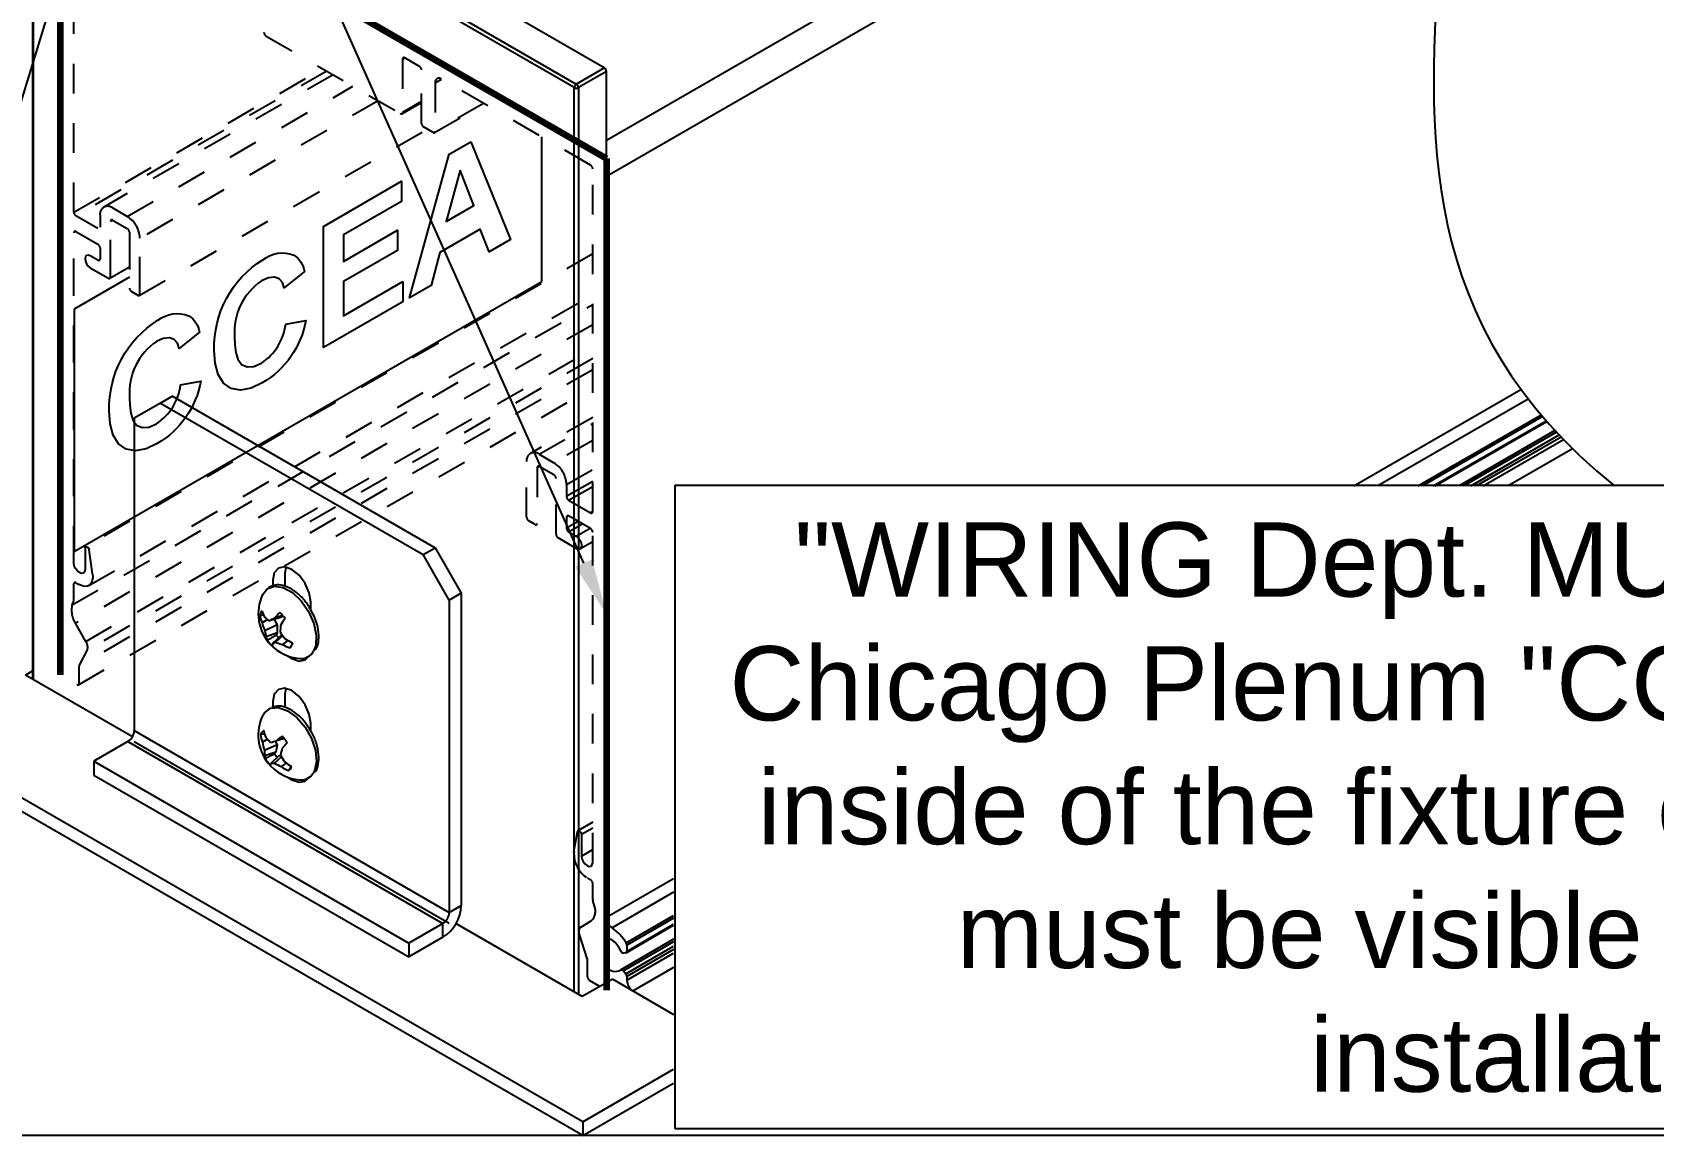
# Model space of a CAD drawing. Extents: x 0 to 13.2, y -7.3 to 0.
# Drawn here: x 2.97 to 8.42, y -7.31 to -3.6 of the extents above; entities that cross this region are included whole.
import ezdxf
from ezdxf import colors
from ezdxf.entities.mleader import LeaderData, LeaderLine
from ezdxf.math import Vec2, Vec3

# ---------------------------------------------------------------- set-up
doc = ezdxf.new("R2010")
doc.units = 0
doc.header["$LTSCALE"] = 0.5
doc.header["$MEASUREMENT"] = 0
doc.linetypes.add('HIDDEN', pattern=[0.375, 0.25, -0.125])
doc.linetypes.add('HIDDEN2', pattern=[0.1875, 0.125, -0.0625])
for name, color, linetype in [('Brackets', 181, 'CONTINUOUS'), ('End Cap', 92, 'CONTINUOUS'), ('FAB DWG', 221, 'CONTINUOUS'), ('Hardware', 242, 'CONTINUOUS'), ('Housing', 150, 'CONTINUOUS')]:
    doc.layers.add(name, color=color, linetype=linetype)
doc.layers.add('Text-Unprinted', color=131, linetype='CONTINUOUS', plot=False)
doc.styles.add('LSAD_Standard', font='arial.ttf')

msp = doc.modelspace()

# ---------------------------------------------------------------- linework, layer by layer
at = {"layer": 'Brackets', "transparency": 16777216}
for p, q in [((3.3974, -4.8439), (3.309, -4.8949)), ((3.4378, -4.8206), (3.3974, -4.8439)), ((3.3974, -4.8439), (4.2813, -5.3541)), ((3.4378, -4.8206), (4.3216, -5.3308)), ((3.309, -4.8949), (3.309, -5.9465)), ((4.2813, -5.3541), (4.3216, -5.3308)), ((4.3216, -5.3308), (4.41, -5.4839)), ((3.8193, -5.396), (3.8161, -5.4173)), ((4.3697, -5.5072), (4.2813, -5.3541)), ((3.7757, -5.4406), (3.7757, -5.4596)), ((3.8161, -5.4173), (3.8161, -5.4607)), ((4.41, -5.4839), (4.3697, -5.5072)), ((4.3697, -5.5072), (4.3697, -6.5588)), ((4.41, -5.4839), (4.41, -6.5355)), ((3.903, -5.5403), (3.903, -5.5141)), ((4.8188, -7.2636), (2.2114, -5.7584)), ((2.9426, -5.7595), (2.9662, -5.7454)), ((3.3028, -5.9675), (2.9426, -5.7595)), ((4.8188, -7.3102), (2.2114, -5.805)), ((3.8193, -5.8043), (3.8161, -5.8256)), ((3.8161, -5.8256), (3.8161, -5.8693)), ((3.7757, -5.8489), (3.7757, -5.8672)), ((3.309, -5.9465), (4.3697, -6.5588)), ((3.903, -5.9477), (3.903, -5.9224)), ((3.2878, -5.9833), (3.1726, -6.0498)), ((3.2878, -5.9833), (4.3484, -6.5956)), ((4.3697, -6.5964), (3.309, -5.9841)), ((3.1726, -6.0498), (4.2333, -6.6621)), ((3.1726, -6.0498), (3.1726, -6.0964)), ((3.1726, -6.0964), (4.2333, -6.7087)), ((4.3697, -6.5588), (4.41, -6.5355)), ((4.3484, -6.5956), (4.2333, -6.6621)), ((4.3484, -6.6422), (4.3484, -6.5956)), ((4.8168, -6.8415), (4.392, -6.5962)), ((4.3484, -6.6422), (4.2333, -6.7087)), ((4.2333, -6.6621), (4.2333, -6.7087)), ((4.9201, -6.7839), (4.8168, -6.8415)), ((4.9201, -6.7839), (5.125, -6.9022)), ((4.8188, -7.2636), (5.125, -7.0868)), ((4.8188, -7.3102), (5.125, -7.1335)), ((4.8188, -7.2636), (4.8188, -7.3102)), ((4.8188, -7.2636), (4.8188, -7.3102))]:
    msp.add_line(p, q, dxfattribs=at)
at = {"layer": 'Brackets', "transparency": 16777216, "flags": 128}
for points in [[(3.903, -5.5141), (3.8981, -5.4832), (3.8843, -5.4514), (3.8637, -5.4235), (3.8393, -5.4039), (3.815, -5.3954), (3.7943, -5.3994), (3.7805, -5.4153), (3.7757, -5.4406)], [(3.8277, -5.696), (3.8393, -5.7039), (3.8637, -5.7124), (3.8843, -5.7084), (3.8955, -5.6975)], [(3.903, -5.9224), (3.8981, -5.8914), (3.8843, -5.8596), (3.8637, -5.8318), (3.8393, -5.8121), (3.815, -5.8037), (3.7943, -5.8077), (3.7805, -5.8235), (3.7757, -5.8489)], [(3.8277, -6.1043), (3.8393, -6.1122), (3.8637, -6.1207), (3.8843, -6.1167), (3.8955, -6.1057)]]:
    msp.add_lwpolyline(points, dxfattribs=at)
at = {"layer": 'Brackets', "transparency": 16777216}
for centre, radius in [((3.2629, -5.9444), 0.0461), ((4.2763, -6.5294), 0.1339), ((4.3236, -6.5567), 0.0461)]:
    msp.add_arc(centre, radius, 302.6055, 357.3945, dxfattribs=at)
at = {"layer": 'End Cap', "transparency": 16777216}
for p, q in [((4.8913, -3.7153), (3.067, -2.6621)), ((2.9662, -2.7264), (2.9662, -5.7732)), ((2.9761, -2.7183), (4.7972, -3.7696)), ((4.7903, -3.7818), (2.9692, -2.7304)), ((2.9692, -2.7304), (2.9692, -5.7749)), ((4.7972, -3.7696), (4.8913, -3.7153)), ((4.8984, -3.7275), (4.8043, -3.7818)), ((4.8984, -6.796), (4.8984, -3.7275)), ((4.7903, -6.8262), (4.7903, -3.7818)), ((4.8043, -3.7818), (4.8043, -6.8342))]:
    msp.add_line(p, q, dxfattribs=at)
for centre, radius, start, end in [((4.8057, -3.7825), 0.0154, 123.2297, 177.3477), ((4.7973, -3.7681), 0.0154, 242.6565, 296.7662), ((4.7885, -3.7828), 0.0159, 3.5222, 56.4778)]:
    msp.add_arc(centre, radius, start, end, dxfattribs=at)
msp.add_ellipse((4.8913, -3.7234), major_axis=(-0.005, 0.00866), ratio=0.577557, start_param=3.927224, end_param=5.497716, dxfattribs=at)
at = {"layer": 'FAB DWG', "color": 1, "lineweight": 90, "transparency": 16777216}
for p, q in [((3.0599, -2.959), (3.0599, -5.7591)), ((3.0599, -2.959), (4.8984, -4.0204)), ((4.8984, -4.0204), (4.8984, -6.8204))]:
    msp.add_line(p, q, dxfattribs=at)
at = {"layer": 'Hardware', "transparency": 16777216}
for p, q in [((4.6808, -4.4348), (4.6808, -3.9478)), ((3.2928, -4.4196), (3.1062, -4.5273)), ((3.1062, -5.3438), (4.6808, -4.4348)), ((3.1062, -4.5273), (3.1062, -5.3438)), ((3.7452, -5.5576), (3.7318, -5.5603)), ((3.802, -5.5657), (3.7638, -5.5774)), ((3.8091, -5.5592), (3.7818, -5.5681)), ((3.8105, -5.5608), (3.802, -5.5657)), ((3.7573, -5.5727), (3.7393, -5.5841)), ((3.7907, -5.5905), (3.7489, -5.6104)), ((3.7907, -5.6173), (3.7533, -5.6312)), ((3.7802, -5.5724), (3.7907, -5.5905)), ((3.7907, -5.6173), (3.7873, -5.6248)), ((3.7907, -5.5905), (3.7907, -5.6173)), ((3.8015, -5.6287), (3.7744, -5.6535)), ((3.8086, -5.6275), (3.7849, -5.6485)), ((3.8015, -5.6287), (3.807, -5.6255)), ((3.8265, -5.6434), (3.8082, -5.6568)), ((3.741, -5.8971), (3.7474, -5.8866)), ((3.7485, -5.9582), (3.7344, -5.9602)), ((3.7573, -5.976), (3.7404, -5.9859)), ((3.7897, -5.9946), (3.7475, -6.0131)), ((3.784, -5.9822), (3.7897, -5.9946)), ((3.7897, -5.9946), (3.786, -6.0189)), ((3.8138, -5.9729), (3.7879, -5.9812)), ((3.786, -6.0189), (3.7488, -6.0319)), ((3.7959, -6.0317), (3.7683, -6.057)), ((3.8047, -6.0354), (3.7807, -6.0559)), ((3.786, -6.0189), (3.7814, -6.0249)), ((3.7959, -6.0317), (3.8017, -6.0302)), ((3.8208, -6.056), (3.8039, -6.0678))]:
    msp.add_line(p, q, dxfattribs=at)
for points in [[(4.442, -3.9637), (4.5758, -4.2935), (4.5037, -4.3351), (4.4739, -4.2581), (4.3382, -4.3364), (4.3084, -4.4478), (4.2359, -4.4897), (4.3691, -4.0057)], [(4.4059, -4.0594), (4.3595, -4.2327), (4.4523, -4.1791)], [(4.2132, -4.4347), (4.2132, -4.5028), (3.9458, -4.6572), (3.9458, -4.2489), (4.2087, -4.0971), (4.2087, -4.1652), (4.0138, -4.2777), (4.0138, -4.3667), (4.1951, -4.262), (4.1951, -4.3301), (4.0138, -4.4347), (4.0138, -4.5499)]]:
    msp.add_lwpolyline(points, close=True, dxfattribs=at)
at = {"layer": 'Hardware', "transparency": 16777216, "flags": 128}
for points in [[(3.6466, -4.6207), (3.6476, -4.6481), (3.6509, -4.6738), (3.6579, -4.6965), (3.67, -4.7136), (3.6889, -4.722), (3.712, -4.7204), (3.7371, -4.7096, 0.218563), (3.8189, -4.5786), (3.8869, -4.5656, -0.21946), (3.7399, -4.776), (3.7025, -4.7933), (3.6669, -4.8001), (3.6355, -4.7944), (3.61, -4.7772), (3.5915, -4.7478), (3.5816, -4.7096), (3.5786, -4.6659, -0.269109), (3.7423, -4.3611, -0.264186), (3.8466, -4.3456, -0.208222), (3.8823, -4.4007), (3.8143, -4.4556), (3.8078, -4.4381), (3.7967, -4.4259), (3.7816, -4.4201), (3.7605, -4.4218), (3.7376, -4.4319, 0.265668)], [(3.2931, -4.8248), (3.294, -4.8522), (3.2974, -4.8779), (3.3043, -4.9006), (3.3165, -4.9177), (3.3354, -4.9261), (3.3585, -4.9246), (3.3836, -4.9137, 0.218563), (3.4653, -4.7827), (3.5333, -4.7697, -0.21946), (3.3863, -4.9801), (3.3489, -4.9974), (3.3133, -5.0042), (3.2819, -4.9985), (3.2565, -4.9813), (3.238, -4.9519), (3.228, -4.9137), (3.2251, -4.87, -0.269109), (3.3888, -4.5652, -0.264186), (3.493, -4.5497, -0.208222), (3.5288, -4.6048), (3.4608, -4.6597), (3.4542, -4.6422), (3.4431, -4.63), (3.4281, -4.6242), (3.4069, -4.6259), (3.384, -4.636, 0.265668)]]:
    msp.add_lwpolyline(points, format="xyb", close=True, dxfattribs=at)
for points in [[(3.7405, -5.4898), (3.757, -5.4688), (3.7582, -5.468)], [(3.7582, -5.468), (3.7812, -5.4601), (3.8104, -5.4647), (3.8416, -5.4819), (3.8712, -5.51), (3.8962, -5.5459), (3.9137, -5.5857), (3.922, -5.6251), (3.92, -5.6599), (3.9128, -5.6792)], [(3.7474, -5.8866), (3.7679, -5.8713), (3.7684, -5.8711)], [(3.7684, -5.8711), (3.7948, -5.8689), (3.8254, -5.8797), (3.8562, -5.9025), (3.884, -5.9348), (3.9057, -5.9731), (3.9189, -6.0133), (3.9223, -6.051), (3.9155, -6.0821), (3.9111, -6.0903)]]:
    msp.add_lwpolyline(points, dxfattribs=at)
at = {"layer": 'Hardware', "transparency": 16777216}
for centre, radius, start, end in [((3.8775, -5.5534), 0.151, 154.7008, 223.436), ((3.7703, -5.5676), 0.0391, 142.0305, 169.2272), ((3.852, -5.5357), 0.1226, 191.5521, 203.2418), ((3.8589, -5.5074), 0.1248, 196.8066, 207.3625), ((3.8306, -5.4782), 0.1196, 226.3512, 236.0519), ((3.9836, -5.7333), 0.2608, 135.1505, 140.6969), ((3.7233, -5.6392), 0.1173, 36.9187, 49.9532), ((3.8985, -5.5411), 0.1649, 195.1087, 204.8565), ((3.8452, -5.6008), 0.0968, 185.6896, 198.2685), ((4.0315, -6.0733), 0.5635, 116.3, 118.3627), ((4.0324, -5.6315), 0.2331, 169.8562, 176.0691), ((3.9723, -5.4993), 0.2079, 213.9639, 221.6453), ((4.2733, -5.8809), 0.5529, 145.6188, 148.3003), ((3.7827, -5.6297), 0.0295, 182.8763, 206.6551), ((3.8502, -5.5725), 0.1173, 216.9187, 229.9532), ((3.8775, -5.5534), 0.151, 223.436, 265.2938), ((3.7959, -5.6572), 0.0218, 170.2962, 193.5619), ((3.7346, -5.5559), 0.1054, 292.1836, 298.5154), ((3.848, -5.5093), 0.1529, 245.6249, 254.8989), ((3.8625, -5.5645), 0.0964, 218.7517, 226.1324), ((3.8918, -5.5014), 0.1765, 241.7225, 250.8889), ((3.944, -5.4409), 0.2341, 237.1312, 244.0674), ((3.8032, -5.6441), 0.0391, 322.0305, 349.2272), ((3.8707, -5.6563), 0.0479, 263.3889, 331.4719), ((3.8775, -5.9617), 0.151, 154.7008, 217.8048), ((3.7634, -5.9718), 0.0312, 126.5293, 158.1804), ((3.8908, -5.9133), 0.1498, 192.8705, 202.4025), ((3.8724, -5.9419), 0.1392, 187.5384, 198.4464), ((3.9058, -5.9569), 0.1679, 189.9405, 199.5342), ((3.8603, -5.8818), 0.1396, 219.3862, 228.6226), ((3.2122, -3.8895), 2.1694, 284.8451, 285.3909), ((4.0194, -6.2492), 0.3542, 126.7977, 130.8159), ((3.7139, -6.0555), 0.1296, 31.7063, 43.9033), ((4.7479, -6.8242), 1.2465, 137.8261, 138.9873), ((3.8268, -6.0171), 0.0794, 177.1434, 190.7702), ((3.7654, -6.0356), 0.017, 167.4841, 198.087), ((3.8595, -5.9728), 0.1296, 211.7063, 223.9033), ((3.8775, -5.9617), 0.151, 217.8048, 265.2938), ((3.7824, -6.0656), 0.0165, 148.6356, 169.6261), ((3.7696, -5.9992), 0.0578, 268.6673, 281.0802), ((3.8641, -5.9217), 0.158, 238.1528, 247.586), ((3.8693, -5.967), 0.1053, 213.3961, 221.4893), ((4.0456, -6.0825), 0.2501, 162.2508, 167.7354), ((3.9722, -5.9358), 0.1949, 208.6781, 216.6594), ((3.9483, -5.8835), 0.2145, 231.8614, 239.3611), ((3.899, -5.926), 0.1707, 236.1224, 245.6411), ((3.81, -6.0565), 0.0312, 306.5293, 338.1804), ((3.8706, -6.0645), 0.0481, 263.536, 327.4427)]:
    msp.add_arc(centre, radius, start, end, dxfattribs=at)
for points, knots in [([(3.902, -5.5386), (3.8997, -5.5341), (3.891, -5.5174), (3.8695, -5.4931), (3.8404, -5.4692), (3.8107, -5.4566), (3.7826, -5.454), (3.7681, -5.4619), (3.761, -5.4657)], [0, 0, 0, 0, 0.071549, 0.264384, 0.458195, 0.653919, 0.830759, 1, 1, 1, 1]), ([(3.9187, -5.6746), (3.921, -5.6713), (3.9282, -5.6604), (3.9314, -5.6342), (3.928, -5.599), (3.9177, -5.5652), (3.9064, -5.546), (3.902, -5.5386)], [0, 0, 0, 0, 0.106182, 0.344235, 0.592442, 0.842877, 1, 1, 1, 1]), ([(3.7873, -5.6248), (3.782, -5.6279), (3.7717, -5.634), (3.7614, -5.64), (3.7564, -5.6429)], [0, 0, 0, 0, 0.514247, 1, 1, 1, 1]), ([(3.8431, -5.6522), (3.8425, -5.6532), (3.8395, -5.6585), (3.8365, -5.6638), (3.834, -5.6682)], [0, 0, 0, 0, 0.179163, 1, 1, 1, 1]), ([(3.9034, -5.9483), (3.8971, -5.9381), (3.8837, -5.9162), (3.8567, -5.8895), (3.8266, -5.8703), (3.7973, -5.8618), (3.7803, -5.8658), (3.7726, -5.8676)], [0, 0, 0, 0, 0.182502, 0.393571, 0.606181, 0.821057, 1, 1, 1, 1]), ([(3.9178, -6.0867), (3.918, -6.0864), (3.9243, -6.0801), (3.9292, -6.0597), (3.9314, -6.0274), (3.9231, -5.9903), (3.913, -5.9626), (3.9044, -5.9498), (3.9034, -5.9483)], [0, 0, 0, 0, 0.009488, 0.23795, 0.476657, 0.722031, 0.967457, 1, 1, 1, 1]), ([(3.7814, -6.0249), (3.7759, -6.0277), (3.7652, -6.033), (3.7545, -6.0383), (3.7493, -6.0409)], [0, 0, 0, 0, 0.514247, 1, 1, 1, 1]), ([(3.8374, -6.067), (3.8372, -6.0674), (3.8342, -6.0722), (3.8313, -6.0771), (3.8286, -6.0815)], [0, 0, 0, 0, 0.083608, 1, 1, 1, 1])]:
    msp.add_open_spline(points, degree=3, knots=knots, dxfattribs=at)
at = {"layer": 'Housing', "transparency": 16777216}
for p, q in [((4.8984, -3.9591), (7.6771, -2.3549)), ((7.698, -2.4654), (4.8984, -4.0815)), ((7.4144, -5.1227), (7.9775, -4.7976)), ((7.4227, -5.1179), (7.9775, -4.7976)), ((8.0021, -4.8303), (7.4956, -5.1227)), ((8.0021, -4.8303), (7.5038, -5.1179)), ((7.6305, -5.1227), (8.0451, -4.8834)), ((7.6388, -5.1179), (8.0451, -4.8834)), ((8.0501, -4.8893), (7.6458, -5.1227)), ((8.0501, -4.8893), (7.654, -5.1179)), ((7.6822, -5.1227), (8.0622, -4.9033)), ((7.688, -5.1227), (8.0642, -4.9055)), ((7.6905, -5.1179), (8.0622, -4.9033)), ((7.6963, -5.1179), (8.0642, -4.9055)), ((8.0921, -4.9366), (7.7697, -5.1227)), ((8.0921, -4.9366), (7.778, -5.1179)), ((8.0973, -4.9421), (7.7845, -5.1227)), ((8.0973, -4.9421), (7.7928, -5.1179)), ((7.809, -5.1227), (8.1059, -4.9513)), ((7.8173, -5.1179), (8.1059, -4.9513)), ((8.1127, -4.9585), (7.8283, -5.1227)), ((8.1127, -4.9585), (7.8366, -5.1179)), ((7.8498, -5.1227), (8.1204, -4.9665)), ((7.8581, -5.1179), (8.1204, -4.9665)), ((8.1514, -4.9976), (7.9347, -5.1227)), ((8.1514, -4.9976), (7.9429, -5.1179)), ((4.8984, -6.5751), (5.125, -6.4443)), ((5.125, -6.4912), (4.9178, -6.6108)), ((4.965, -6.6615), (5.125, -6.5691)), ((4.9653, -6.6945), (5.125, -6.6023)), ((5.125, -6.5779), (4.9673, -6.6689)), ((4.9673, -6.6899), (5.125, -6.5989)), ((5.125, -6.6494), (4.9475, -6.7519)), ((5.125, -6.658), (4.956, -6.7555)), ((4.9638, -6.695), (4.956, -6.6957)), ((4.9638, -6.7652), (5.125, -6.6721)), ((4.9673, -6.6689), (4.9673, -6.6899)), ((5.125, -6.6832), (4.9673, -6.7743)), ((4.9673, -6.7867), (5.125, -6.6956)), ((4.956, -6.7555), (4.9638, -6.7652)), ((5.125, -6.7446), (4.9885, -6.8234)), ((4.9673, -6.7743), (4.9673, -6.7867))]:
    msp.add_line(p, q, dxfattribs=at)
at = {"layer": 'Housing', "linetype": 'HIDDEN2', "transparency": 16777216}
for p, q in [((3.1059, -4.2011), (3.1059, -3.0468)), ((3.7529, -3.6081), (4.2054, -3.8693)), ((4.2125, -3.6856), (4.2196, -3.6815)), ((4.2125, -3.6856), (4.2125, -3.8652)), ((4.269, -3.7101), (4.2196, -3.6815)), ((3.1059, -4.2011), (3.943, -3.7178)), ((3.9571, -3.726), (3.1129, -4.2133)), ((3.9784, -3.7382), (3.2062, -4.184)), ((4.2761, -3.902), (4.2761, -3.7223)), ((4.3221, -3.7652), (4.3433, -3.7529)), ((4.3221, -3.7652), (4.3221, -3.9285)), ((4.8453, -4.0428), (4.3433, -3.7529)), ((3.2857, -4.2155), (4.0454, -3.777)), ((4.1303, -3.8259), (3.3282, -4.289)), ((4.2104, -3.8698), (4.2761, -3.8319)), ((4.2761, -3.8285), (4.2125, -3.8652)), ((4.32, -3.9331), (4.4877, -3.8363)), ((4.4847, -3.8346), (4.3221, -3.9285)), ((3.3261, -4.4814), (4.2959, -3.9215)), ((4.315, -3.9326), (4.2832, -3.9142)), ((4.8524, -5.2094), (4.8524, -4.055)), ((4.8524, -4.3418), (3.1455, -5.3272)), ((3.2928, -4.3862), (3.227, -4.4241)), ((3.1003, -5.5234), (4.8524, -4.512)), ((3.156, -5.4582), (4.8524, -4.4789)), ((4.8524, -4.58), (3.111, -5.5853)), ((3.1463, -5.6464), (4.8524, -4.6615)), ((4.8524, -4.7315), (3.1235, -5.7296)), ((4.8524, -4.694), (3.1505, -5.6765)), ((3.1215, -5.7922), (4.8524, -4.793)), ((4.8524, -4.892), (4.6425, -5.0131)), ((4.6725, -5.0161), (4.8524, -4.9123)), ((4.6725, -5.0161), (4.722, -5.0447)), ((4.8524, -4.9694), (4.722, -5.0447)), ((4.6301, -5.2284), (4.6301, -5.0406)), ((4.6655, -5.061), (4.6725, -5.0569)), ((4.6655, -5.061), (4.6655, -5.2488)), ((4.722, -5.0855), (4.6725, -5.0569)), ((4.7645, -5.1182), (4.8524, -5.0674)), ((4.7291, -5.2856), (4.7291, -5.0978)), ((4.8524, -5.1078), (4.7645, -5.1586)), ((4.7645, -5.1182), (4.7645, -5.1586)), ((4.7715, -5.1708), (4.8524, -5.1242)), ((4.7715, -5.1708), (4.8453, -5.2134)), ((4.7645, -5.228), (4.7715, -5.2239)), ((4.7645, -5.228), (4.7645, -5.2652)), ((4.8453, -5.2665), (4.7715, -5.2239)), ((4.8524, -5.2094), (4.8453, -5.2134)), ((4.6584, -5.2529), (4.6372, -5.2407)), ((4.8037, -5.2425), (4.7645, -5.2652)), ((4.7715, -5.2774), (4.8179, -5.2507)), ((4.7715, -5.2774), (4.7972, -5.2922)), ((4.7972, -5.2922), (4.8435, -5.2655)), ((4.8524, -6.3906), (4.8524, -5.2788)), ((4.7972, -5.333), (4.7362, -5.2978)), ((4.8097, -5.3343), (4.8524, -5.3096)), ((3.1059, -5.5076), (3.1059, -5.453)), ((3.1129, -5.4489), (3.1235, -5.455)), ((3.1003, -5.5234), (3.1054, -5.5101)), ((3.1463, -5.6464), (3.111, -5.5853)), ((3.1235, -5.7876), (3.1235, -5.7296)), ((3.1242, -5.7265), (3.1505, -5.6765)), ((4.8524, -6.2553), (4.8028, -6.2839)), ((4.8524, -6.275), (4.8148, -6.2967)), ((4.7895, -6.3545), (4.8008, -6.2872)), ((4.8148, -6.2967), (4.8148, -6.3689)), ((4.8148, -6.3689), (4.8524, -6.3472)), ((4.8453, -6.449), (4.8348, -6.4429)), ((4.8524, -6.5159), (4.8524, -6.4613)), ((4.858, -6.5381), (4.8528, -6.5189)), ((4.812, -6.608), (4.8473, -6.5876)), ((4.8341, -6.7136), (4.8077, -6.6332)), ((4.8347, -6.7755), (4.8347, -6.7174)), ((4.8768, -6.8079), (4.8418, -6.7877))]:
    msp.add_line(p, q, dxfattribs=at)
at = {"layer": 'Housing', "linetype": 'HIDDEN', "transparency": 16777216}
for p, q in [((3.2857, -4.2155), (3.2362, -4.1869)), ((3.1867, -4.256), (3.1129, -4.2133)), ((3.1938, -4.2114), (3.1938, -4.2519)), ((3.2292, -4.2319), (3.2362, -4.2278)), ((3.2292, -4.4197), (3.2292, -4.2319)), ((3.2362, -4.2278), (3.2857, -4.2564)), ((3.1059, -5.3823), (3.1059, -4.2705)), ((3.1129, -4.2664), (3.1867, -4.309)), ((3.2928, -4.2686), (3.2928, -4.4564)), ((3.3282, -4.4768), (3.3282, -4.289)), ((3.1867, -4.3625), (3.1611, -4.3477)), ((3.1938, -4.3213), (3.1938, -4.3584)), ((3.1611, -4.3885), (3.2221, -4.4237)), ((3.2999, -4.4687), (3.3211, -4.4809)), ((3.1434, -5.3318), (3.1434, -5.404)), ((3.1687, -5.4188), (3.1575, -5.3385))]:
    msp.add_line(p, q, dxfattribs=at)
at = {"layer": 'Housing', "linetype": 'HIDDEN', "transparency": 16777216, "flags": 128}
for points in [[(3.1611, -4.3477), (3.1543, -4.3454), (3.1486, -4.3465), (3.1448, -4.3509), (3.1434, -4.3579), (3.1448, -4.3665), (3.1486, -4.3753), (3.1543, -4.3831), (3.1611, -4.3885)], [(3.1434, -5.3318), (3.1439, -5.3291), (3.1453, -5.3273), (3.1474, -5.3267), (3.1499, -5.3274), (3.1525, -5.3292), (3.1548, -5.3319), (3.1565, -5.3351), (3.1575, -5.3385)], [(3.1434, -5.404), (3.142, -5.4115), (3.1379, -5.4162), (3.1318, -5.4173), (3.1246, -5.4148), (3.1175, -5.409), (3.1114, -5.4008), (3.1073, -5.3914), (3.1059, -5.3823)]]:
    msp.add_lwpolyline(points, dxfattribs=at)
at = {"layer": 'Housing', "linetype": 'HIDDEN2', "transparency": 16777216, "flags": 128}
for points in [[(4.7972, -5.2922), (4.8039, -5.2977), (4.8097, -5.3054), (4.8135, -5.3142), (4.8148, -5.3228), (4.8135, -5.3298), (4.8097, -5.3343), (4.8039, -5.3354), (4.7972, -5.333)], [(3.1687, -5.4188), (3.1694, -5.4307), (3.1679, -5.4413), (3.1642, -5.45), (3.1587, -5.4564), (3.1515, -5.4602), (3.1429, -5.4612), (3.1334, -5.4595), (3.1235, -5.455)], [(4.8148, -6.2967), (4.8144, -6.2934), (4.813, -6.2901), (4.8109, -6.2871), (4.8084, -6.2848), (4.8058, -6.2836), (4.8035, -6.2836), (4.8017, -6.2849), (4.8008, -6.2872)], [(4.8148, -6.3689), (4.8163, -6.378), (4.8203, -6.3874), (4.8264, -6.3956), (4.8336, -6.4014), (4.8408, -6.4039), (4.8469, -6.4027), (4.851, -6.398), (4.8524, -6.3906)]]:
    msp.add_lwpolyline(points, dxfattribs=at)
at = {"layer": 'Housing', "transparency": 16777216, "flags": 128}
msp.add_lwpolyline([(4.956, -6.7555), (4.9549, -6.7543), (4.9537, -6.7532), (4.9524, -6.7523), (4.9511, -6.7518), (4.9499, -6.7515), (4.9488, -6.7515), (4.9478, -6.7518), (4.9469, -6.7523)], dxfattribs=at)
at = {"layer": 'Housing', "linetype": 'HIDDEN2', "transparency": 16777216}
for centre, radius, start, end in [((3.7611, -3.5951), 0.0154, 182.6055, 237.3945), ((4.2168, -3.6849), 0.00437, 50.7967, 189.214), ((4.2608, -3.723), 0.0154, 2.6055, 57.3945), ((4.335, -3.7631), 0.0131, 50.7967, 189.214), ((4.2082, -3.8659), 0.00437, 230.7967, 9.214), ((4.2915, -3.9013), 0.0154, 182.6055, 237.3945), ((4.3178, -3.9292), 0.00437, 230.7967, 9.214), ((4.8371, -4.0557), 0.0154, 2.6055, 57.3945), ((4.656, -5.0364), 0.0262, 50.7967, 189.214), ((4.6698, -5.0603), 0.00437, 50.7967, 189.214), ((4.6724, -5.1224), 0.0922, 2.6055, 57.3945), ((4.7138, -5.0985), 0.0154, 2.6055, 57.3945), ((4.7798, -5.1579), 0.0154, 182.6055, 237.3945), ((4.6455, -5.2277), 0.0154, 182.6055, 237.3945), ((4.7688, -5.2273), 0.00437, 50.7967, 189.214), ((4.8481, -5.2101), 0.00437, 230.7967, 9.214), ((4.6612, -5.2495), 0.00437, 230.7967, 9.214), ((4.7445, -5.2849), 0.0154, 182.6055, 237.3945), ((4.7798, -5.2645), 0.0154, 182.6055, 237.3945), ((4.8371, -5.2795), 0.0154, 2.6055, 57.3945), ((3.1102, -5.4523), 0.00437, 50.7967, 189.214), ((3.1102, -5.4523), 0.00437, 50.7967, 189.214), ((3.0988, -5.5077), 0.00711, 340.0302, 0.9571), ((3.1754, -5.5423), 0.0774, 165.8864, 213.7246), ((3.1186, -5.6657), 0.0338, 341.2244, 34.7514), ((3.1301, -5.7294), 0.0066, 154.0641, 181.5682), ((3.1192, -5.7883), 0.00437, 230.7967, 9.214), ((4.8858, -6.361), 0.0965, 176.1145, 238.1019), ((4.8371, -6.462), 0.0154, 2.6055, 57.3945), ((4.8187, -6.5555), 0.043, 311.7023, 23.9301), ((4.8643, -6.5157), 0.0119, 180.5722, 195.4036), ((4.8265, -6.6234), 0.0211, 133.2543, 207.733), ((4.8223, -6.7176), 0.0125, 0.8303, 18.7806), ((4.8501, -6.7748), 0.0154, 182.6055, 237.3945)]:
    msp.add_arc(centre, radius, start, end, dxfattribs=at)
at = {"layer": 'Housing', "linetype": 'HIDDEN', "transparency": 16777216}
for centre, radius, start, end in [((3.1212, -4.2004), 0.0154, 182.6055, 237.3945), ((3.2197, -4.2073), 0.0262, 50.7967, 189.214), ((3.2335, -4.2312), 0.00437, 50.7967, 189.214), ((3.236, -4.2932), 0.0922, 2.6055, 57.3945), ((3.2774, -4.2693), 0.0154, 2.6055, 57.3945), ((3.1102, -4.2698), 0.00437, 50.7967, 189.214), ((3.1785, -4.322), 0.0154, 2.6055, 57.3945), ((3.1895, -4.3591), 0.00437, 230.7967, 9.214), ((3.2248, -4.4204), 0.00437, 230.7967, 9.214), ((3.3082, -4.4557), 0.0154, 182.6055, 237.3945), ((3.3238, -4.4775), 0.00437, 230.7967, 9.214)]:
    msp.add_arc(centre, radius, start, end, dxfattribs=at)
at = {"layer": 'Housing', "transparency": 16777216}
for centre, radius, start, end in [((4.9449, -6.5729), 0.0466, 182.794, 234.4535), ((4.8705, -6.7201), 0.0828, 22.5883, 70.2903), ((4.8211, -6.7479), 0.1678, 31.0139, 54.8214), ((4.9575, -6.6845), 0.0113, 199.8331, 262.5548), ((4.963, -6.6906), 0.0044, 280.5468, 9.2519), ((4.9527, -6.6695), 0.0147, 2.1183, 32.9478), ((4.9282, -6.7201), 0.0372, 216.8096, 300.1747), ((4.952, -6.775), 0.0153, 2.6393, 39.7721), ((5.0134, -6.7846), 0.0461, 182.6055, 237.3945)]:
    msp.add_arc(centre, radius, start, end, dxfattribs=at)
at = {"layer": 'Housing', "color": 1, "transparency": 16777216}
msp.add_open_spline([(6.3717, -0.9741), (7.8092, -1.6865), (7.7146, -3.1336), (7.6199, -4.5806), (8.2924, -5.1227)], degree=3, knots=[0, 0, 0, 0, 1, 1.807725, 1.807725, 1.807725, 1.807725], dxfattribs=at)
at = {"layer": 'Text-Unprinted', "ltscale": 0.5, "transparency": 16777216}
msp.add_lwpolyline([(0, 0), (13.1671, 0), (13.1671, -7.3102), (0, -7.3102)], close=True, dxfattribs=at)

# ---------------------------------------------------------------- texts
at = {"layer": 'FAB DWG', "transparency": 16777216, "insert": (8.1544, -5.2456), "char_height": 0.25, "width": 5.798391, "attachment_point": 2, "style": 'LSAD_Standard', "bg_fill": 16, "box_fill_scale": 1.5, "bg_fill_color": 256, "bg_fill_transparency": 0}
msp.add_mtext('"WIRING Dept. MUST APPLY the Chicago Plenum "CCEA" label to the inside of the fixture extrusion. Label must be visible after fixture installation"', dxfattribs=at)

# ---------------------------------------------------------------- leaders
at = {"layer": 'FAB DWG', "ltscale": 0.5, "transparency": 16777216}
ml = msp.add_multileader_mtext('Standard', dxfattribs=at)
ml.set_content('\\A1;{\\fArial|b1|i0|c0|p34;\\LWIRING NOTE:\\P}SEAL END PLATES WITH PLENUM RATED ALUMINUM TAPE', color=256, style='LSAD_Standard')
ml.set_leader_properties()
ml.build(insert=Vec2(0, 0))
ml.multileader.update_dxf_attribs({"text_left_attachment_type": 2, "dogleg_length": 0.36, "arrow_head_size": 0.1875})
ctx = ml.context
ctx.base_point, ctx.char_height, ctx.arrow_head_size, ctx.landing_gap_size, ctx.plane_origin = Vec3(0.1648, -4.8001), 0.1875, 0.1875, 0.09, Vec3(5.7281, 13.2582)
ctx.left_attachment, ctx.text_align_type = 2, 2
notes = []
notes.append((ctx, [(1, (1, 1, 0), (2.8219, -4.1719), (-1, 0), 0.1297, [(2, [(4.8984, -5.5543), (3.9791, -3.4897), (3.0599, -3.3949)], 0, [])])]))
ctx.mtext.insert, ctx.mtext.width, ctx.mtext.defined_height, ctx.mtext.alignment, ctx.mtext.flow_direction = Vec3(2.6022, -4.0782), 2.351815, 1.4978, 3, 5
for ctx, leaders in notes:
    for number, flags, end, landing, length, lines in leaders:
        leader = LeaderData()
        leader.index, (leader.has_last_leader_line, leader.has_dogleg_vector, leader.attachment_direction) = number, flags
        leader.last_leader_point, leader.dogleg_vector, leader.dogleg_length = Vec3(end), Vec3(landing), length
        for number, points, colour, breaks in lines:
            line = LeaderLine()
            line.index, line.vertices, line.color, line.breaks = number, Vec3.list(points), colors.encode_raw_color(colour), breaks
            leader.lines.append(line)
        ctx.leaders.append(leader)

doc.saveas('drawing.dxf')
